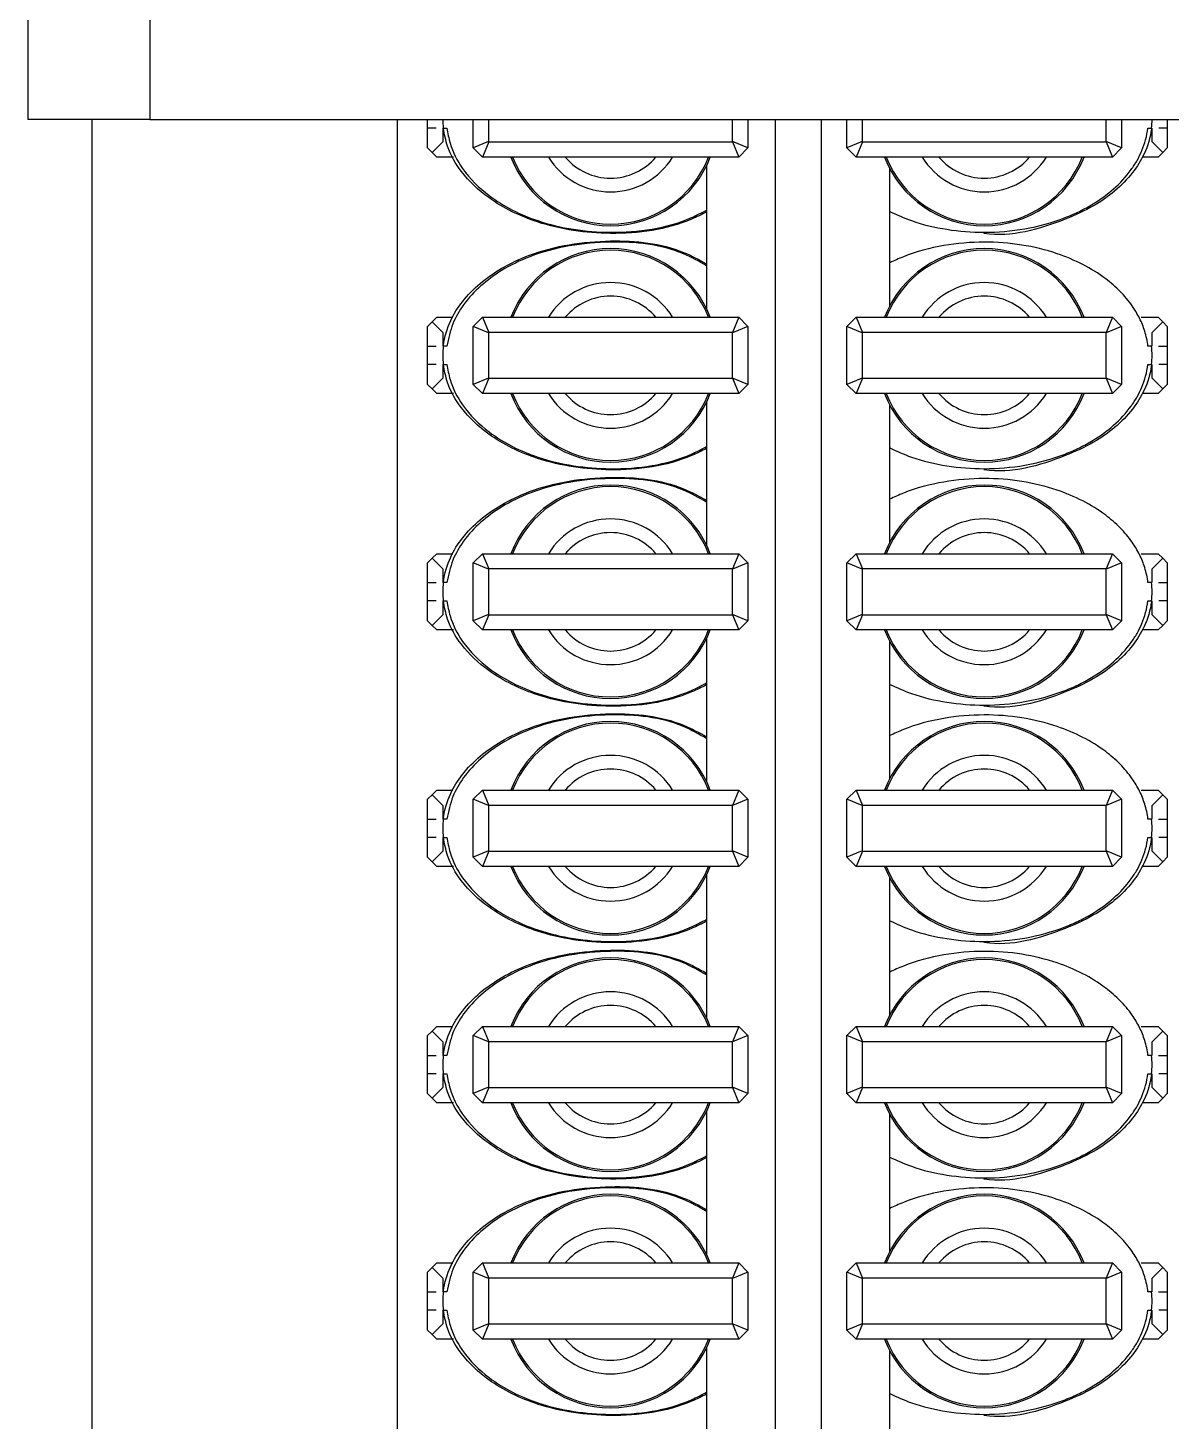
# Model space of a CAD drawing. Header units: millimetres. Extents: x 10 to 584, y 10 to 410.
# Drawn here: x 487.71 to 490.208, y 322.999 to 326.044 of the extents above; entities that cross this region are included whole.
import ezdxf

# ---------------------------------------------------------------- set-up
doc = ezdxf.new("R2010")
doc.units = ezdxf.units.MM

msp = doc.modelspace()

# ---------------------------------------------------------------- linework, layer by layer
at = {"color": 7, "linetype": 'Continuous', "lineweight": 25}
for p, q in [((487.70955, 327.17742), (487.70955, 325.84409)), ((487.97622, 327.17742), (487.97622, 325.84409)), ((487.97622, 325.84409), (487.70955, 325.84409)), ((487.84955, 325.84409), (487.84955, 315.84498)), ((487.97622, 325.84409), (493.24289, 325.84409)), ((488.51622, 325.84409), (488.51622, 315.84498)), ((488.58289, 325.82498), (488.58289, 325.84409)), ((488.68289, 325.78165), (488.68289, 325.84409)), ((489.28289, 325.84409), (489.28289, 325.78165)), ((489.34289, 325.84409), (489.34289, 315.84498)), ((489.44289, 325.84409), (489.44289, 315.84498)), ((489.49955, 325.78165), (489.49955, 325.84409)), ((490.09955, 325.84409), (490.09955, 325.78165)), ((490.19955, 325.84409), (490.19955, 325.82498)), ((488.58289, 325.78165), (488.58289, 325.82498)), ((488.61622, 325.82498), (488.61622, 325.79498)), ((488.6174, 325.82498), (488.62523, 325.82498)), ((490.15712, 325.82498), (490.16505, 325.82498)), ((490.16622, 325.79498), (490.16622, 325.82498)), ((490.19955, 325.82498), (490.19955, 325.78165)), ((488.59289, 325.77165), (488.58289, 325.78165)), ((488.61622, 325.79498), (488.59289, 325.77165)), ((488.60289, 325.76165), (488.59289, 325.77165)), ((488.71622, 325.79545), (488.68289, 325.78165)), ((488.70289, 325.76165), (488.68289, 325.78165)), ((488.71669, 325.79498), (488.70289, 325.76165)), ((488.71622, 325.79545), (488.71669, 325.79498)), ((488.71669, 325.79498), (489.24908, 325.79498)), ((489.24908, 325.79498), (489.24955, 325.79545)), ((489.24908, 325.79498), (489.26289, 325.76165)), ((489.28289, 325.78165), (489.24955, 325.79545)), ((489.28289, 325.78165), (489.26289, 325.76165)), ((489.53289, 325.79545), (489.49955, 325.78165)), ((489.51955, 325.76165), (489.49955, 325.78165)), ((489.53336, 325.79498), (489.51955, 325.76165)), ((489.53289, 325.79545), (489.53336, 325.79498)), ((489.53336, 325.79498), (490.06575, 325.79498)), ((490.06575, 325.79498), (490.06622, 325.79545)), ((490.06575, 325.79498), (490.07955, 325.76165)), ((490.09955, 325.78165), (490.06622, 325.79545)), ((490.09955, 325.78165), (490.07955, 325.76165)), ((490.18955, 325.77165), (490.16622, 325.79498)), ((490.18955, 325.77165), (490.17955, 325.76165)), ((490.19955, 325.78165), (490.18955, 325.77165)), ((488.63986, 325.76165), (488.60289, 325.76165)), ((489.26289, 325.76165), (488.70289, 325.76165)), ((489.19289, 325.74327), (489.19289, 325.43002)), ((490.07955, 325.76165), (489.51955, 325.76165)), ((490.17955, 325.76165), (490.14433, 325.76165)), ((489.59289, 325.43663), (489.59289, 325.73666)), ((488.59289, 325.40165), (488.60289, 325.41165)), ((488.60289, 325.41165), (488.63811, 325.41165)), ((488.68289, 325.39165), (488.70289, 325.41165)), ((488.70289, 325.41165), (488.71669, 325.37831)), ((488.70289, 325.41165), (489.26289, 325.41165)), ((489.26289, 325.41165), (489.24908, 325.37831)), ((489.26289, 325.41165), (489.28289, 325.39165)), ((489.49955, 325.39165), (489.51955, 325.41165)), ((489.51955, 325.41165), (490.07955, 325.41165)), ((489.51955, 325.41165), (489.53336, 325.37831)), ((490.07955, 325.41165), (490.06575, 325.37831)), ((490.07955, 325.41165), (490.09955, 325.39165)), ((490.14259, 325.41165), (490.17955, 325.41165)), ((490.17955, 325.41165), (490.18955, 325.40165)), ((488.58289, 325.39165), (488.59289, 325.40165)), ((488.58289, 325.34831), (488.58289, 325.39165)), ((488.59289, 325.40165), (488.61622, 325.37831)), ((488.61622, 325.37831), (488.61622, 325.34831)), ((488.71622, 325.37784), (488.68289, 325.39165)), ((488.68289, 325.26498), (488.68289, 325.39165)), ((488.71669, 325.37831), (488.71622, 325.37784)), ((488.71622, 325.37784), (488.71622, 325.27879)), ((489.24908, 325.37831), (488.71669, 325.37831)), ((489.24955, 325.37784), (489.24908, 325.37831)), ((489.28289, 325.39165), (489.24955, 325.37784)), ((489.24955, 325.27879), (489.24955, 325.37784)), ((489.28289, 325.39165), (489.28289, 325.26498)), ((489.49955, 325.26498), (489.49955, 325.39165)), ((489.53289, 325.37784), (489.49955, 325.39165)), ((489.53336, 325.37831), (489.53289, 325.37784)), ((489.53289, 325.37784), (489.53289, 325.27879)), ((490.06575, 325.37831), (489.53336, 325.37831)), ((490.06622, 325.37784), (490.06575, 325.37831)), ((490.09955, 325.39165), (490.06622, 325.37784)), ((490.06622, 325.27879), (490.06622, 325.37784)), ((490.09955, 325.39165), (490.09955, 325.26498)), ((490.16622, 325.37831), (490.18955, 325.40165)), ((490.16622, 325.34831), (490.16622, 325.37831)), ((490.18955, 325.40165), (490.19955, 325.39165)), ((490.19955, 325.39165), (490.19955, 325.34831)), ((488.62532, 325.34831), (488.6174, 325.34831)), ((490.16505, 325.34831), (490.15721, 325.34831)), ((488.58289, 325.26498), (488.58289, 325.30831)), ((488.61622, 325.30831), (488.61622, 325.27831)), ((488.6174, 325.30831), (488.62523, 325.30831)), ((490.15712, 325.30831), (490.16505, 325.30831)), ((490.16622, 325.27831), (490.16622, 325.30831)), ((490.19955, 325.30831), (490.19955, 325.26498)), ((488.59289, 325.25498), (488.58289, 325.26498)), ((488.61622, 325.27831), (488.59289, 325.25498)), ((488.60289, 325.24498), (488.59289, 325.25498)), ((488.71622, 325.27879), (488.68289, 325.26498)), ((488.70289, 325.24498), (488.68289, 325.26498)), ((488.71669, 325.27831), (488.70289, 325.24498)), ((488.71622, 325.27879), (488.71669, 325.27831)), ((488.71669, 325.27831), (489.24908, 325.27831)), ((489.24908, 325.27831), (489.24955, 325.27879)), ((489.24908, 325.27831), (489.26289, 325.24498)), ((489.28289, 325.26498), (489.24955, 325.27879)), ((489.28289, 325.26498), (489.26289, 325.24498)), ((489.53289, 325.27879), (489.49955, 325.26498)), ((489.51955, 325.24498), (489.49955, 325.26498)), ((489.53336, 325.27831), (489.51955, 325.24498)), ((489.53289, 325.27879), (489.53336, 325.27831)), ((489.53336, 325.27831), (490.06575, 325.27831)), ((490.06575, 325.27831), (490.06622, 325.27879)), ((490.06575, 325.27831), (490.07955, 325.24498)), ((490.09955, 325.26498), (490.06622, 325.27879)), ((490.09955, 325.26498), (490.07955, 325.24498)), ((490.18955, 325.25498), (490.16622, 325.27831)), ((490.18955, 325.25498), (490.17955, 325.24498)), ((490.19955, 325.26498), (490.18955, 325.25498)), ((488.63986, 325.24498), (488.60289, 325.24498)), ((489.26289, 325.24498), (488.70289, 325.24498)), ((489.19289, 325.22661), (489.19289, 324.91335)), ((490.07955, 325.24498), (489.51955, 325.24498)), ((489.59289, 324.91997), (489.59289, 325.21999)), ((490.17955, 325.24498), (490.14433, 325.24498)), ((488.59289, 324.88498), (488.60289, 324.89498)), ((488.60289, 324.89498), (488.63811, 324.89498)), ((488.68289, 324.87498), (488.70289, 324.89498)), ((488.70289, 324.89498), (489.26289, 324.89498)), ((488.70289, 324.89498), (488.71669, 324.86165)), ((489.26289, 324.89498), (489.24908, 324.86165)), ((489.26289, 324.89498), (489.28289, 324.87498)), ((489.49955, 324.87498), (489.51955, 324.89498)), ((489.51955, 324.89498), (490.07955, 324.89498)), ((489.51955, 324.89498), (489.53336, 324.86165)), ((490.07955, 324.89498), (490.06575, 324.86165)), ((490.07955, 324.89498), (490.09955, 324.87498)), ((490.14259, 324.89498), (490.17955, 324.89498)), ((490.17955, 324.89498), (490.18955, 324.88498)), ((488.58289, 324.87498), (488.59289, 324.88498)), ((488.58289, 324.83165), (488.58289, 324.87498)), ((488.59289, 324.88498), (488.61622, 324.86165)), ((488.61622, 324.86165), (488.61622, 324.83165)), ((488.68289, 324.74831), (488.68289, 324.87498)), ((488.71622, 324.86117), (488.68289, 324.87498)), ((488.71669, 324.86165), (488.71622, 324.86117)), ((488.71622, 324.86117), (488.71622, 324.76212)), ((489.24908, 324.86165), (488.71669, 324.86165)), ((489.24955, 324.86117), (489.24908, 324.86165)), ((489.28289, 324.87498), (489.24955, 324.86117)), ((489.24955, 324.76212), (489.24955, 324.86117)), ((489.28289, 324.87498), (489.28289, 324.74831)), ((489.49955, 324.74831), (489.49955, 324.87498)), ((489.53289, 324.86117), (489.49955, 324.87498)), ((489.53336, 324.86165), (489.53289, 324.86117)), ((489.53289, 324.86117), (489.53289, 324.76212)), ((490.06575, 324.86165), (489.53336, 324.86165)), ((490.06622, 324.86117), (490.06575, 324.86165)), ((490.09955, 324.87498), (490.06622, 324.86117)), ((490.06622, 324.76212), (490.06622, 324.86117)), ((490.09955, 324.87498), (490.09955, 324.74831)), ((490.16622, 324.86165), (490.18955, 324.88498)), ((490.16622, 324.83165), (490.16622, 324.86165)), ((490.18955, 324.88498), (490.19955, 324.87498)), ((490.19955, 324.87498), (490.19955, 324.83165)), ((488.62532, 324.83165), (488.6174, 324.83165)), ((490.16505, 324.83165), (490.15721, 324.83165)), ((488.58289, 324.74831), (488.58289, 324.79165)), ((488.61622, 324.79165), (488.61622, 324.76165)), ((488.6174, 324.79165), (488.62523, 324.79165)), ((490.15712, 324.79165), (490.16505, 324.79165)), ((490.16622, 324.76165), (490.16622, 324.79165)), ((490.19955, 324.79165), (490.19955, 324.74831)), ((488.59289, 324.73831), (488.58289, 324.74831)), ((488.61622, 324.76165), (488.59289, 324.73831)), ((488.60289, 324.72831), (488.59289, 324.73831)), ((488.71622, 324.76212), (488.68289, 324.74831)), ((488.70289, 324.72831), (488.68289, 324.74831)), ((488.71669, 324.76165), (488.70289, 324.72831)), ((488.71622, 324.76212), (488.71669, 324.76165)), ((488.71669, 324.76165), (489.24908, 324.76165)), ((489.24908, 324.76165), (489.24955, 324.76212)), ((489.24908, 324.76165), (489.26289, 324.72831)), ((489.28289, 324.74831), (489.24955, 324.76212)), ((489.28289, 324.74831), (489.26289, 324.72831)), ((489.53289, 324.76212), (489.49955, 324.74831)), ((489.51955, 324.72831), (489.49955, 324.74831)), ((489.53336, 324.76165), (489.51955, 324.72831)), ((489.53289, 324.76212), (489.53336, 324.76165)), ((489.53336, 324.76165), (490.06575, 324.76165)), ((490.06575, 324.76165), (490.06622, 324.76212)), ((490.06575, 324.76165), (490.07955, 324.72831)), ((490.09955, 324.74831), (490.06622, 324.76212)), ((490.09955, 324.74831), (490.07955, 324.72831)), ((490.18955, 324.73831), (490.16622, 324.76165)), ((490.18955, 324.73831), (490.17955, 324.72831)), ((490.19955, 324.74831), (490.18955, 324.73831)), ((488.63986, 324.72831), (488.60289, 324.72831)), ((489.26289, 324.72831), (488.70289, 324.72831)), ((489.19289, 324.70994), (489.19289, 324.39669)), ((490.07955, 324.72831), (489.51955, 324.72831)), ((489.59289, 324.4033), (489.59289, 324.70333)), ((490.17955, 324.72831), (490.14433, 324.72831)), ((488.58289, 324.35831), (488.59289, 324.36831)), ((488.59289, 324.36831), (488.60289, 324.37831)), ((488.59289, 324.36831), (488.61622, 324.34498)), ((488.60289, 324.37831), (488.63811, 324.37831)), ((488.68289, 324.35831), (488.70289, 324.37831)), ((488.70289, 324.37831), (488.71669, 324.34498)), ((488.70289, 324.37831), (489.26289, 324.37831)), ((489.26289, 324.37831), (489.24908, 324.34498)), ((489.26289, 324.37831), (489.28289, 324.35831)), ((489.49955, 324.35831), (489.51955, 324.37831)), ((489.51955, 324.37831), (489.53336, 324.34498)), ((489.51955, 324.37831), (490.07955, 324.37831)), ((490.07955, 324.37831), (490.06575, 324.34498)), ((490.07955, 324.37831), (490.09955, 324.35831)), ((490.14259, 324.37831), (490.17955, 324.37831)), ((490.16622, 324.34498), (490.18955, 324.36831)), ((490.17955, 324.37831), (490.18955, 324.36831)), ((490.18955, 324.36831), (490.19955, 324.35831)), ((488.58289, 324.31498), (488.58289, 324.35831)), ((488.61622, 324.34498), (488.61622, 324.31498)), ((488.68289, 324.23165), (488.68289, 324.35831)), ((488.71622, 324.34451), (488.68289, 324.35831)), ((488.71669, 324.34498), (488.71622, 324.34451)), ((488.71622, 324.34451), (488.71622, 324.24545)), ((489.24908, 324.34498), (488.71669, 324.34498)), ((489.24955, 324.34451), (489.24908, 324.34498)), ((489.28289, 324.35831), (489.24955, 324.34451)), ((489.24955, 324.24545), (489.24955, 324.34451)), ((489.28289, 324.35831), (489.28289, 324.23165)), ((489.53289, 324.34451), (489.49955, 324.35831)), ((489.49955, 324.23165), (489.49955, 324.35831)), ((489.53336, 324.34498), (489.53289, 324.34451)), ((489.53289, 324.34451), (489.53289, 324.24545)), ((490.06575, 324.34498), (489.53336, 324.34498)), ((490.06622, 324.34451), (490.06575, 324.34498)), ((490.09955, 324.35831), (490.06622, 324.34451)), ((490.06622, 324.24545), (490.06622, 324.34451)), ((490.09955, 324.35831), (490.09955, 324.23165)), ((490.16622, 324.31498), (490.16622, 324.34498)), ((490.19955, 324.35831), (490.19955, 324.31498)), ((488.62532, 324.31498), (488.6174, 324.31498)), ((490.16505, 324.31498), (490.15721, 324.31498)), ((488.58289, 324.23165), (488.58289, 324.27498)), ((488.61622, 324.27498), (488.61622, 324.24498)), ((488.6174, 324.27498), (488.62523, 324.27498)), ((490.15712, 324.27498), (490.16505, 324.27498)), ((490.16622, 324.24498), (490.16622, 324.27498)), ((490.19955, 324.27498), (490.19955, 324.23165)), ((488.59289, 324.22165), (488.58289, 324.23165)), ((488.61622, 324.24498), (488.59289, 324.22165)), ((488.60289, 324.21165), (488.59289, 324.22165)), ((488.71622, 324.24545), (488.68289, 324.23165)), ((488.70289, 324.21165), (488.68289, 324.23165)), ((488.71669, 324.24498), (488.70289, 324.21165)), ((488.71622, 324.24545), (488.71669, 324.24498)), ((488.71669, 324.24498), (489.24908, 324.24498)), ((489.24908, 324.24498), (489.24955, 324.24545)), ((489.24908, 324.24498), (489.26289, 324.21165)), ((489.28289, 324.23165), (489.24955, 324.24545)), ((489.28289, 324.23165), (489.26289, 324.21165)), ((489.53289, 324.24545), (489.49955, 324.23165)), ((489.51955, 324.21165), (489.49955, 324.23165)), ((489.53336, 324.24498), (489.51955, 324.21165)), ((489.53289, 324.24545), (489.53336, 324.24498)), ((489.53336, 324.24498), (490.06575, 324.24498)), ((490.06575, 324.24498), (490.06622, 324.24545)), ((490.06575, 324.24498), (490.07955, 324.21165)), ((490.09955, 324.23165), (490.06622, 324.24545)), ((490.09955, 324.23165), (490.07955, 324.21165)), ((490.18955, 324.22165), (490.16622, 324.24498)), ((490.18955, 324.22165), (490.17955, 324.21165)), ((490.19955, 324.23165), (490.18955, 324.22165)), ((488.63986, 324.21165), (488.60289, 324.21165)), ((489.26289, 324.21165), (488.70289, 324.21165)), ((489.19289, 324.19327), (489.19289, 323.88002)), ((490.07955, 324.21165), (489.51955, 324.21165)), ((489.59289, 323.88663), (489.59289, 324.18666)), ((490.17955, 324.21165), (490.14433, 324.21165)), ((488.58289, 323.84165), (488.59289, 323.85165)), ((488.59289, 323.85165), (488.60289, 323.86165)), ((488.59289, 323.85165), (488.61622, 323.82831)), ((488.60289, 323.86165), (488.63811, 323.86165)), ((488.68289, 323.84165), (488.70289, 323.86165)), ((488.70289, 323.86165), (489.26289, 323.86165)), ((488.70289, 323.86165), (488.71669, 323.82831)), ((489.26289, 323.86165), (489.24908, 323.82831)), ((489.26289, 323.86165), (489.28289, 323.84165)), ((489.49955, 323.84165), (489.51955, 323.86165)), ((489.51955, 323.86165), (489.53336, 323.82831)), ((489.51955, 323.86165), (490.07955, 323.86165)), ((490.07955, 323.86165), (490.06575, 323.82831)), ((490.07955, 323.86165), (490.09955, 323.84165)), ((490.14259, 323.86165), (490.17955, 323.86165)), ((490.16622, 323.82831), (490.18955, 323.85165)), ((490.17955, 323.86165), (490.18955, 323.85165)), ((490.18955, 323.85165), (490.19955, 323.84165)), ((488.58289, 323.79831), (488.58289, 323.84165)), ((488.61622, 323.82831), (488.61622, 323.79831)), ((488.68289, 323.71498), (488.68289, 323.84165)), ((488.71622, 323.82784), (488.68289, 323.84165)), ((488.71669, 323.82831), (488.71622, 323.82784)), ((488.71622, 323.82784), (488.71622, 323.72879)), ((489.24908, 323.82831), (488.71669, 323.82831)), ((489.24955, 323.82784), (489.24908, 323.82831)), ((489.28289, 323.84165), (489.24955, 323.82784)), ((489.24955, 323.72879), (489.24955, 323.82784)), ((489.28289, 323.84165), (489.28289, 323.71498)), ((489.49955, 323.71498), (489.49955, 323.84165)), ((489.53289, 323.82784), (489.49955, 323.84165)), ((489.53336, 323.82831), (489.53289, 323.82784)), ((489.53289, 323.82784), (489.53289, 323.72879)), ((490.06575, 323.82831), (489.53336, 323.82831)), ((490.06622, 323.82784), (490.06575, 323.82831)), ((490.09955, 323.84165), (490.06622, 323.82784)), ((490.06622, 323.72879), (490.06622, 323.82784)), ((490.09955, 323.84165), (490.09955, 323.71498)), ((490.16622, 323.79831), (490.16622, 323.82831)), ((490.19955, 323.84165), (490.19955, 323.79831)), ((488.62532, 323.79831), (488.6174, 323.79831)), ((490.16505, 323.79831), (490.15721, 323.79831)), ((488.58289, 323.71498), (488.58289, 323.75831)), ((488.61622, 323.72831), (488.59289, 323.70498)), ((488.61622, 323.75831), (488.61622, 323.72831)), ((488.6174, 323.75831), (488.62523, 323.75831)), ((488.71622, 323.72879), (488.68289, 323.71498)), ((488.71669, 323.72831), (488.70289, 323.69498)), ((488.71622, 323.72879), (488.71669, 323.72831)), ((488.71669, 323.72831), (489.24908, 323.72831)), ((489.24908, 323.72831), (489.24955, 323.72879)), ((489.24908, 323.72831), (489.26289, 323.69498)), ((489.28289, 323.71498), (489.24955, 323.72879)), ((489.53289, 323.72879), (489.49955, 323.71498)), ((489.53336, 323.72831), (489.51955, 323.69498)), ((489.53289, 323.72879), (489.53336, 323.72831)), ((489.53336, 323.72831), (490.06575, 323.72831)), ((490.06575, 323.72831), (490.06622, 323.72879)), ((490.06575, 323.72831), (490.07955, 323.69498)), ((490.09955, 323.71498), (490.06622, 323.72879)), ((490.15712, 323.75831), (490.16505, 323.75831)), ((490.16622, 323.72831), (490.16622, 323.75831)), ((490.18955, 323.70498), (490.16622, 323.72831)), ((490.19955, 323.75831), (490.19955, 323.71498)), ((488.59289, 323.70498), (488.58289, 323.71498)), ((488.60289, 323.69498), (488.59289, 323.70498)), ((488.70289, 323.69498), (488.68289, 323.71498)), ((489.28289, 323.71498), (489.26289, 323.69498)), ((489.51955, 323.69498), (489.49955, 323.71498)), ((490.09955, 323.71498), (490.07955, 323.69498)), ((490.18955, 323.70498), (490.17955, 323.69498)), ((490.19955, 323.71498), (490.18955, 323.70498)), ((488.63986, 323.69498), (488.60289, 323.69498)), ((489.26289, 323.69498), (488.70289, 323.69498)), ((489.19289, 323.67661), (489.19289, 323.36335)), ((490.07955, 323.69498), (489.51955, 323.69498)), ((489.59289, 323.36997), (489.59289, 323.66999)), ((490.17955, 323.69498), (490.14433, 323.69498)), ((488.58289, 323.32498), (488.59289, 323.33498)), ((488.59289, 323.33498), (488.60289, 323.34498)), ((488.59289, 323.33498), (488.61622, 323.31165)), ((488.60289, 323.34498), (488.63811, 323.34498)), ((488.68289, 323.32498), (488.70289, 323.34498)), ((488.70289, 323.34498), (489.26289, 323.34498)), ((488.70289, 323.34498), (488.71669, 323.31165)), ((489.26289, 323.34498), (489.24908, 323.31165)), ((489.26289, 323.34498), (489.28289, 323.32498)), ((489.49955, 323.32498), (489.51955, 323.34498)), ((489.51955, 323.34498), (489.53336, 323.31165)), ((489.51955, 323.34498), (490.07955, 323.34498)), ((490.07955, 323.34498), (490.06575, 323.31165)), ((490.07955, 323.34498), (490.09955, 323.32498)), ((490.14259, 323.34498), (490.17955, 323.34498)), ((490.16622, 323.31165), (490.18955, 323.33498)), ((490.17955, 323.34498), (490.18955, 323.33498)), ((490.18955, 323.33498), (490.19955, 323.32498)), ((488.58289, 323.28165), (488.58289, 323.32498)), ((488.61622, 323.31165), (488.61622, 323.28165)), ((488.71622, 323.31117), (488.68289, 323.32498)), ((488.68289, 323.19831), (488.68289, 323.32498)), ((488.71669, 323.31165), (488.71622, 323.31117)), ((488.71622, 323.31117), (488.71622, 323.21212)), ((489.24908, 323.31165), (488.71669, 323.31165)), ((489.24955, 323.31117), (489.24908, 323.31165)), ((489.28289, 323.32498), (489.24955, 323.31117)), ((489.24955, 323.21212), (489.24955, 323.31117)), ((489.28289, 323.32498), (489.28289, 323.19831)), ((489.53289, 323.31117), (489.49955, 323.32498)), ((489.49955, 323.19831), (489.49955, 323.32498)), ((489.53336, 323.31165), (489.53289, 323.31117)), ((489.53289, 323.31117), (489.53289, 323.21212)), ((490.06575, 323.31165), (489.53336, 323.31165)), ((490.06622, 323.31117), (490.06575, 323.31165)), ((490.09955, 323.32498), (490.06622, 323.31117)), ((490.06622, 323.21212), (490.06622, 323.31117)), ((490.09955, 323.32498), (490.09955, 323.19831)), ((490.16622, 323.28165), (490.16622, 323.31165)), ((490.19955, 323.32498), (490.19955, 323.28165)), ((488.62532, 323.28165), (488.6174, 323.28165)), ((490.16505, 323.28165), (490.15721, 323.28165)), ((488.58289, 323.19831), (488.58289, 323.24165)), ((488.61622, 323.24165), (488.61622, 323.21165)), ((488.6174, 323.24165), (488.62523, 323.24165)), ((490.15712, 323.24165), (490.16505, 323.24165)), ((490.16622, 323.21165), (490.16622, 323.24165)), ((490.19955, 323.24165), (490.19955, 323.19831)), ((488.61622, 323.21165), (488.59289, 323.18831)), ((488.71622, 323.21212), (488.68289, 323.19831)), ((488.71669, 323.21165), (488.70289, 323.17831)), ((488.71622, 323.21212), (488.71669, 323.21165)), ((488.71669, 323.21165), (489.24908, 323.21165)), ((489.24908, 323.21165), (489.24955, 323.21212)), ((489.24908, 323.21165), (489.26289, 323.17831)), ((489.28289, 323.19831), (489.24955, 323.21212)), ((489.53289, 323.21212), (489.49955, 323.19831)), ((489.53336, 323.21165), (489.51955, 323.17831)), ((489.53289, 323.21212), (489.53336, 323.21165)), ((489.53336, 323.21165), (490.06575, 323.21165)), ((490.06575, 323.21165), (490.06622, 323.21212)), ((490.06575, 323.21165), (490.07955, 323.17831)), ((490.09955, 323.19831), (490.06622, 323.21212)), ((490.18955, 323.18831), (490.16622, 323.21165)), ((488.59289, 323.18831), (488.58289, 323.19831)), ((488.60289, 323.17831), (488.59289, 323.18831)), ((488.70289, 323.17831), (488.68289, 323.19831)), ((489.28289, 323.19831), (489.26289, 323.17831)), ((489.51955, 323.17831), (489.49955, 323.19831)), ((490.09955, 323.19831), (490.07955, 323.17831)), ((490.18955, 323.18831), (490.17955, 323.17831)), ((490.19955, 323.19831), (490.18955, 323.18831)), ((488.63986, 323.17831), (488.60289, 323.17831)), ((489.26289, 323.17831), (488.70289, 323.17831)), ((489.19289, 323.15994), (489.19289, 322.84669)), ((490.07955, 323.17831), (489.51955, 323.17831)), ((489.59289, 322.8533), (489.59289, 323.15333)), ((490.17955, 323.17831), (490.14433, 323.17831))]:
    msp.add_line(p, q, dxfattribs=at)
at = {"color": 59, "linetype": 'Continuous', "lineweight": 25}
for p, q in [((488.71622, 325.84409), (488.71622, 325.79545)), ((489.24955, 325.79545), (489.24955, 325.84409)), ((489.53289, 325.84409), (489.53289, 325.79545)), ((490.06622, 325.79545), (490.06622, 325.84409))]:
    msp.add_line(p, q, dxfattribs=at)
at = {"color": 7, "linetype": 'Continuous', "lineweight": 25}
for centre, start, end in [((488.98289, 325.84498), 200.92483, 339.07517), ((489.79955, 325.84498), 200.92483, 339.07517), ((488.98289, 325.32831), 20.92483, 159.07517), ((489.79955, 325.32831), 20.92483, 159.07517), ((488.98289, 325.32831), 200.92483, 339.07517), ((489.79955, 325.32831), 200.92483, 339.07517), ((488.98289, 324.81165), 20.92483, 159.07517), ((489.79955, 324.81165), 20.92483, 159.07517), ((488.98289, 324.81165), 200.92483, 339.07517), ((489.79955, 324.81165), 200.92483, 339.07517), ((488.98289, 324.29498), 20.92483, 159.07517), ((489.79955, 324.29498), 20.92483, 159.07517), ((488.98289, 324.29498), 200.92483, 339.07517), ((489.79955, 324.29498), 200.92483, 339.07517), ((488.98289, 323.77831), 20.92483, 159.07517), ((489.79955, 323.77831), 20.92483, 159.07517), ((488.98289, 323.77831), 200.92483, 339.07517), ((489.79955, 323.77831), 200.92483, 339.07517), ((488.98289, 323.26165), 20.92483, 159.07517), ((489.79955, 323.26165), 20.92483, 159.07517), ((488.98289, 323.26165), 200.92483, 339.07517), ((489.79955, 323.26165), 200.92483, 339.07517)]:
    msp.add_arc(centre, 0.23333, start, end, dxfattribs=at)
at = {"color": 59, "linetype": 'Continuous', "lineweight": 25}
for centre, radius, start, end in [((488.98289, 325.84498), 0.22981, 201.26068, 338.73932), ((488.98289, 325.84498), 0.15921, 211.5611, 328.4389), ((488.98289, 325.84498), 0.1294, 220.09101, 319.90899), ((489.79955, 325.84498), 0.22981, 201.26068, 338.73932), ((489.79955, 325.84498), 0.15921, 211.5611, 328.4389), ((489.79955, 325.84498), 0.1294, 220.09101, 319.90899), ((488.98289, 325.32831), 0.22981, 21.26068, 158.73932), ((489.79955, 325.32831), 0.22981, 21.26068, 158.73932), ((488.98289, 325.32831), 0.15921, 31.5611, 148.4389), ((489.79955, 325.32831), 0.15921, 31.5611, 148.4389), ((488.98289, 325.32831), 0.1294, 40.09101, 139.90899), ((489.79955, 325.32831), 0.1294, 40.09101, 139.90899), ((488.98289, 325.32831), 0.22981, 201.26068, 338.73932), ((488.98289, 325.32831), 0.15921, 211.5611, 328.4389), ((488.98289, 325.32831), 0.1294, 220.09101, 319.90899), ((489.79955, 325.32831), 0.22981, 201.26068, 338.73932), ((489.79955, 325.32831), 0.15921, 211.5611, 328.4389), ((489.79955, 325.32831), 0.1294, 220.09101, 319.90899), ((488.98289, 324.81165), 0.22981, 21.26068, 158.73932), ((489.79955, 324.81165), 0.22981, 21.26068, 158.73932), ((488.98289, 324.81165), 0.15921, 31.5611, 148.4389), ((489.79955, 324.81165), 0.15921, 31.5611, 148.4389), ((488.98289, 324.81165), 0.1294, 40.09101, 139.90899), ((489.79955, 324.81165), 0.1294, 40.09101, 139.90899), ((488.98289, 324.81165), 0.22981, 201.26068, 338.73932), ((488.98289, 324.81165), 0.15921, 211.5611, 328.4389), ((488.98289, 324.81165), 0.1294, 220.09101, 319.90899), ((489.79955, 324.81165), 0.22981, 201.26068, 338.73932), ((489.79955, 324.81165), 0.15921, 211.5611, 328.4389), ((489.79955, 324.81165), 0.1294, 220.09101, 319.90899), ((488.98289, 324.29498), 0.22981, 21.26068, 158.73932), ((489.79955, 324.29498), 0.22981, 21.26068, 158.73932), ((488.98289, 324.29498), 0.15921, 31.5611, 148.4389), ((489.79955, 324.29498), 0.15921, 31.5611, 148.4389), ((488.98289, 324.29498), 0.1294, 40.09101, 139.90899), ((489.79955, 324.29498), 0.1294, 40.09101, 139.90899), ((488.98289, 324.29498), 0.22981, 201.26068, 338.73932), ((488.98289, 324.29498), 0.15921, 211.5611, 328.4389), ((488.98289, 324.29498), 0.1294, 220.09101, 319.90899), ((489.79955, 324.29498), 0.22981, 201.26068, 338.73932), ((489.79955, 324.29498), 0.15921, 211.5611, 328.4389), ((489.79955, 324.29498), 0.1294, 220.09101, 319.90899), ((488.98289, 323.77831), 0.22981, 21.26068, 158.73932), ((489.79955, 323.77831), 0.22981, 21.26068, 158.73932), ((488.98289, 323.77831), 0.15921, 31.5611, 148.4389), ((489.79955, 323.77831), 0.15921, 31.5611, 148.4389), ((488.98289, 323.77831), 0.1294, 40.09101, 139.90899), ((489.79955, 323.77831), 0.1294, 40.09101, 139.90899), ((488.98289, 323.77831), 0.22981, 201.26068, 338.73932), ((488.98289, 323.77831), 0.15921, 211.5611, 328.4389), ((488.98289, 323.77831), 0.1294, 220.09101, 319.90899), ((489.79955, 323.77831), 0.22981, 201.26068, 338.73932), ((489.79955, 323.77831), 0.15921, 211.5611, 328.4389), ((489.79955, 323.77831), 0.1294, 220.09101, 319.90899), ((488.98289, 323.26165), 0.22981, 21.26068, 158.73932), ((489.79955, 323.26165), 0.22981, 21.26068, 158.73932), ((488.98289, 323.26165), 0.15921, 31.5611, 148.4389), ((489.79955, 323.26165), 0.15921, 31.5611, 148.4389), ((488.98289, 323.26165), 0.1294, 40.09101, 139.90899), ((489.79955, 323.26165), 0.1294, 40.09101, 139.90899), ((488.98289, 323.26165), 0.22981, 201.26068, 338.73932), ((488.98289, 323.26165), 0.15921, 211.5611, 328.4389), ((488.98289, 323.26165), 0.1294, 220.09101, 319.90899), ((489.79955, 323.26165), 0.22981, 201.26068, 338.73932), ((489.79955, 323.26165), 0.15921, 211.5611, 328.4389), ((489.79955, 323.26165), 0.1294, 220.09101, 319.90899)]:
    msp.add_arc(centre, radius, start, end, dxfattribs=at)
at = {"color": 7, "linetype": 'Continuous', "lineweight": 25}
for centre, start_param, end_param in [((488.98289, 325.84498), 0.0035557, 0.0800856), ((489.79955, 325.84498), 3.0615071, 3.1380369), ((488.98289, 325.32831), 6.2030997, 6.3632709), ((489.79955, 325.32831), 3.0615071, 3.2216782), ((488.98289, 324.81165), 6.2030997, 6.3632709), ((489.79955, 324.81165), 3.0615071, 3.2216782), ((488.98289, 324.29498), 6.2030997, 6.3632709), ((489.79955, 324.29498), 3.0615071, 3.2216782), ((488.98289, 323.77831), 6.2030997, 6.3632709), ((489.79955, 323.77831), 3.0615071, 3.2216782), ((488.98289, 323.26165), 6.2030997, 6.3632709), ((489.79955, 323.26165), 3.0615071, 3.2216782)]:
    msp.add_ellipse(centre, major_axis=(-0.36667, 0), ratio=0.6818182, start_param=start_param, end_param=end_param, dxfattribs=at)
for points, knots in [([(488.60191, 325.82498), (488.59885, 325.82498), (488.58723, 325.82498), (488.58338, 325.82498), (488.58296, 325.82498), (488.58289, 325.82498)], [0, 0, 0, 0, 0.2301759, 0.8737531, 1, 1, 1, 1]), ([(489.19289, 325.64166), (489.18198, 325.63624), (489.11736, 325.60415), (488.98831, 325.58709), (488.8349, 325.60868), (488.72364, 325.66182), (488.65846, 325.72275), (488.62643, 325.77752), (488.61994, 325.81162), (488.6174, 325.82498)], [0, 0, 0, 0, 0.0534456, 0.3165258, 0.5527989, 0.7274236, 0.8482118, 0.9405282, 1, 1, 1, 1]), ([(489.59289, 325.64277), (489.60855, 325.63569), (489.64847, 325.61764), (489.71833, 325.60177), (489.80178, 325.59505), (489.88934, 325.60255), (489.95884, 325.62133), (490.00785, 325.64269), (490.04407, 325.66245), (490.0838, 325.69122), (490.11487, 325.72468), (490.13384, 325.75407), (490.1446, 325.77593), (490.15301, 325.79963), (490.15574, 325.81648), (490.15712, 325.82498)], [0, 0, 0, 0, 0.0764951, 0.1950303, 0.3168727, 0.4485931, 0.5847217, 0.635502, 0.686672, 0.7684193, 0.8532189, 0.8884218, 0.9240682, 0.9616665, 1, 1, 1, 1]), ([(490.16505, 325.82498), (490.16498, 325.82442), (490.16265, 325.80515), (490.15212, 325.77039), (490.11348, 325.70889), (490.05244, 325.65905), (489.94375, 325.61026), (489.85834, 325.58574), (489.79878, 325.5951), (489.7984, 325.59516)], [0, 0, 0, 0, 0.0036246, 0.124433, 0.228231, 0.4668902, 0.6134083, 0.9975691, 1, 1, 1, 1]), ([(490.19955, 325.82498), (490.19867, 325.82498), (490.19736, 325.82498), (490.18501, 325.82498), (490.18093, 325.82498)], [0, 0, 0, 0, 0.6701369, 1, 1, 1, 1]), ([(488.6174, 325.34831), (488.61746, 325.34888), (488.61979, 325.36814), (488.63032, 325.40289), (488.66897, 325.46446), (488.72993, 325.51376), (488.83897, 325.56473), (488.97602, 325.58532), (489.11224, 325.57201), (489.1763, 325.53725), (489.19289, 325.52825)], [0, 0, 0, 0, 0.0024772, 0.0850434, 0.1559838, 0.3190948, 0.4192322, 0.6817859, 0.9175862, 1, 1, 1, 1]), ([(490.15721, 325.34831), (490.15642, 325.35383), (490.15484, 325.36492), (490.14931, 325.38565), (490.13944, 325.41017), (490.12172, 325.43974), (490.09703, 325.46907), (490.06112, 325.50017), (490.01494, 325.5286), (489.95333, 325.55425), (489.88088, 325.57173), (489.79728, 325.57822), (489.70985, 325.57062), (489.64055, 325.55248), (489.60282, 325.53529), (489.59289, 325.53077)], [0, 0, 0, 0, 0.0248128, 0.0498491, 0.0954171, 0.1421198, 0.2029812, 0.2654635, 0.3532116, 0.4433749, 0.5618615, 0.683654, 0.8153204, 0.9513932, 1, 1, 1, 1]), ([(488.58289, 325.34831), (488.58377, 325.34831), (488.58509, 325.34831), (488.59743, 325.34831), (488.60151, 325.34831)], [0, 0, 0, 0, 0.6701369, 1, 1, 1, 1]), ([(490.18053, 325.34831), (490.18359, 325.34831), (490.19521, 325.34831), (490.19906, 325.34831), (490.19948, 325.34831), (490.19955, 325.34831)], [0, 0, 0, 0, 0.2301759, 0.8737531, 1, 1, 1, 1]), ([(488.60191, 325.30831), (488.59885, 325.30831), (488.58723, 325.30831), (488.58338, 325.30831), (488.58296, 325.30831), (488.58289, 325.30831)], [0, 0, 0, 0, 0.2301759, 0.8737531, 1, 1, 1, 1]), ([(489.19289, 325.12499), (489.18198, 325.11957), (489.11736, 325.08749), (488.98831, 325.07042), (488.8349, 325.09201), (488.72364, 325.14515), (488.65846, 325.20608), (488.62643, 325.26086), (488.61994, 325.29495), (488.6174, 325.30831)], [0, 0, 0, 0, 0.0534456, 0.3165258, 0.5527989, 0.7274236, 0.8482118, 0.9405282, 1, 1, 1, 1]), ([(489.59289, 325.12611), (489.60855, 325.11903), (489.64847, 325.10097), (489.71833, 325.08511), (489.80178, 325.07838), (489.88934, 325.08589), (489.95884, 325.10466), (490.00785, 325.12602), (490.04407, 325.14578), (490.0838, 325.17456), (490.11487, 325.20802), (490.13384, 325.2374), (490.1446, 325.25926), (490.15301, 325.28296), (490.15574, 325.29981), (490.15712, 325.30831)], [0, 0, 0, 0, 0.0764951, 0.1950303, 0.3168727, 0.4485931, 0.5847217, 0.635502, 0.686672, 0.7684193, 0.8532189, 0.8884218, 0.9240682, 0.9616665, 1, 1, 1, 1]), ([(490.16505, 325.30831), (490.16498, 325.30775), (490.16265, 325.28849), (490.15212, 325.25373), (490.11348, 325.19223), (490.05244, 325.14239), (489.94375, 325.0936), (489.85834, 325.06907), (489.79878, 325.07843), (489.7984, 325.07849)], [0, 0, 0, 0, 0.0036246, 0.124433, 0.228231, 0.4668902, 0.6134083, 0.9975691, 1, 1, 1, 1]), ([(490.19955, 325.30831), (490.19867, 325.30831), (490.19736, 325.30831), (490.18501, 325.30831), (490.18093, 325.30831)], [0, 0, 0, 0, 0.6701369, 1, 1, 1, 1]), ([(488.6174, 324.83165), (488.61746, 324.83221), (488.61979, 324.85147), (488.63032, 324.88622), (488.66897, 324.9478), (488.72993, 324.99709), (488.83897, 325.04806), (488.97602, 325.06866), (489.11224, 325.05535), (489.1763, 325.02058), (489.19289, 325.01158)], [0, 0, 0, 0, 0.0024772, 0.0850434, 0.1559838, 0.3190948, 0.4192322, 0.6817859, 0.9175862, 1, 1, 1, 1]), ([(490.15721, 324.83165), (490.15642, 324.83717), (490.15484, 324.84825), (490.14931, 324.86898), (490.13944, 324.8935), (490.12172, 324.92308), (490.09703, 324.9524), (490.06112, 324.98351), (490.01494, 325.01193), (489.95333, 325.03759), (489.88088, 325.05507), (489.79728, 325.06155), (489.70985, 325.05395), (489.64055, 325.03582), (489.60282, 325.01863), (489.59289, 325.0141)], [0, 0, 0, 0, 0.0248128, 0.0498491, 0.0954171, 0.1421198, 0.2029812, 0.2654635, 0.3532116, 0.4433749, 0.5618615, 0.683654, 0.8153204, 0.9513932, 1, 1, 1, 1]), ([(488.58289, 324.83165), (488.58377, 324.83165), (488.58509, 324.83165), (488.59743, 324.83165), (488.60151, 324.83165)], [0, 0, 0, 0, 0.6701369, 1, 1, 1, 1]), ([(490.18053, 324.83165), (490.18359, 324.83165), (490.19521, 324.83165), (490.19906, 324.83165), (490.19948, 324.83165), (490.19955, 324.83165)], [0, 0, 0, 0, 0.2301759, 0.8737531, 1, 1, 1, 1]), ([(488.60191, 324.79165), (488.59885, 324.79165), (488.58723, 324.79165), (488.58338, 324.79165), (488.58296, 324.79165), (488.58289, 324.79165)], [0, 0, 0, 0, 0.2301759, 0.8737531, 1, 1, 1, 1]), ([(489.19289, 324.60832), (489.18198, 324.60291), (489.11736, 324.57082), (488.98831, 324.55376), (488.8349, 324.57535), (488.72364, 324.62849), (488.65846, 324.68941), (488.62643, 324.74419), (488.61994, 324.77829), (488.6174, 324.79165)], [0, 0, 0, 0, 0.0534456, 0.3165258, 0.5527989, 0.7274236, 0.8482118, 0.9405282, 1, 1, 1, 1]), ([(489.59289, 324.60944), (489.60855, 324.60236), (489.64847, 324.5843), (489.71833, 324.56844), (489.80178, 324.56171), (489.88934, 324.56922), (489.95884, 324.58799), (490.00785, 324.60935), (490.04407, 324.62911), (490.0838, 324.65789), (490.11487, 324.69135), (490.13384, 324.72073), (490.1446, 324.74259), (490.15301, 324.7663), (490.15574, 324.78314), (490.15712, 324.79165)], [0, 0, 0, 0, 0.0764951, 0.1950303, 0.3168727, 0.4485931, 0.5847217, 0.635502, 0.686672, 0.7684193, 0.8532189, 0.8884218, 0.9240682, 0.9616665, 1, 1, 1, 1]), ([(490.16505, 324.79165), (490.16498, 324.79109), (490.16265, 324.77182), (490.15212, 324.73706), (490.11348, 324.67556), (490.05244, 324.62572), (489.94375, 324.57693), (489.85834, 324.55241), (489.79878, 324.56176), (489.7984, 324.56182)], [0, 0, 0, 0, 0.0036246, 0.124433, 0.228231, 0.4668902, 0.6134083, 0.9975691, 1, 1, 1, 1]), ([(490.19955, 324.79165), (490.19867, 324.79165), (490.19736, 324.79165), (490.18501, 324.79165), (490.18093, 324.79165)], [0, 0, 0, 0, 0.6701369, 1, 1, 1, 1]), ([(488.6174, 324.31498), (488.61746, 324.31554), (488.61979, 324.33481), (488.63032, 324.36955), (488.66897, 324.43113), (488.72993, 324.48043), (488.83897, 324.53139), (488.97602, 324.55199), (489.11224, 324.53868), (489.1763, 324.50392), (489.19289, 324.49491)], [0, 0, 0, 0, 0.0024772, 0.0850434, 0.1559838, 0.3190948, 0.4192322, 0.6817859, 0.9175862, 1, 1, 1, 1]), ([(490.15721, 324.31498), (490.15642, 324.3205), (490.15484, 324.33158), (490.14931, 324.35231), (490.13944, 324.37683), (490.12172, 324.40641), (490.09703, 324.43573), (490.06112, 324.46684), (490.01494, 324.49527), (489.95333, 324.52092), (489.88088, 324.5384), (489.79728, 324.54488), (489.70985, 324.53729), (489.64055, 324.51915), (489.60282, 324.50196), (489.59289, 324.49744)], [0, 0, 0, 0, 0.0248128, 0.0498491, 0.0954171, 0.1421198, 0.2029812, 0.2654635, 0.3532116, 0.4433749, 0.5618615, 0.683654, 0.8153204, 0.9513932, 1, 1, 1, 1]), ([(488.58289, 324.31498), (488.58377, 324.31498), (488.58509, 324.31498), (488.59743, 324.31498), (488.60151, 324.31498)], [0, 0, 0, 0, 0.6701369, 1, 1, 1, 1]), ([(490.18053, 324.31498), (490.18359, 324.31498), (490.19521, 324.31498), (490.19906, 324.31498), (490.19948, 324.31498), (490.19955, 324.31498)], [0, 0, 0, 0, 0.2301759, 0.8737531, 1, 1, 1, 1]), ([(488.60191, 324.27498), (488.59885, 324.27498), (488.58723, 324.27498), (488.58338, 324.27498), (488.58296, 324.27498), (488.58289, 324.27498)], [0, 0, 0, 0, 0.2301759, 0.8737531, 1, 1, 1, 1]), ([(489.19289, 324.09166), (489.18198, 324.08624), (489.11736, 324.05415), (488.98831, 324.03709), (488.8349, 324.05868), (488.72364, 324.11182), (488.65846, 324.17275), (488.62643, 324.22752), (488.61994, 324.26162), (488.6174, 324.27498)], [0, 0, 0, 0, 0.0534456, 0.3165258, 0.5527989, 0.7274236, 0.8482118, 0.9405282, 1, 1, 1, 1]), ([(489.59289, 324.09277), (489.60855, 324.08569), (489.64847, 324.06764), (489.71833, 324.05177), (489.80178, 324.04505), (489.88934, 324.05255), (489.95884, 324.07133), (490.00785, 324.09269), (490.04407, 324.11245), (490.0838, 324.14122), (490.11487, 324.17468), (490.13384, 324.20407), (490.1446, 324.22593), (490.15301, 324.24963), (490.15574, 324.26648), (490.15712, 324.27498)], [0, 0, 0, 0, 0.0764951, 0.1950303, 0.3168727, 0.4485931, 0.5847217, 0.635502, 0.686672, 0.7684193, 0.8532189, 0.8884218, 0.9240682, 0.9616665, 1, 1, 1, 1]), ([(490.16505, 324.27498), (490.16498, 324.27442), (490.16265, 324.25515), (490.15212, 324.22039), (490.11348, 324.15889), (490.05244, 324.10905), (489.94375, 324.06026), (489.85834, 324.03574), (489.79878, 324.0451), (489.7984, 324.04516)], [0, 0, 0, 0, 0.0036246, 0.124433, 0.228231, 0.4668902, 0.6134083, 0.9975691, 1, 1, 1, 1]), ([(490.19955, 324.27498), (490.19867, 324.27498), (490.19736, 324.27498), (490.18501, 324.27498), (490.18093, 324.27498)], [0, 0, 0, 0, 0.6701369, 1, 1, 1, 1]), ([(488.6174, 323.79831), (488.61746, 323.79888), (488.61979, 323.81814), (488.63032, 323.85289), (488.66897, 323.91446), (488.72993, 323.96376), (488.83897, 324.01473), (488.97602, 324.03532), (489.11224, 324.02201), (489.1763, 323.98725), (489.19289, 323.97825)], [0, 0, 0, 0, 0.0024772, 0.0850434, 0.1559838, 0.3190948, 0.4192322, 0.6817859, 0.9175862, 1, 1, 1, 1]), ([(490.15721, 323.79831), (490.15642, 323.80383), (490.15484, 323.81492), (490.14931, 323.83565), (490.13944, 323.86017), (490.12172, 323.88974), (490.09703, 323.91907), (490.06112, 323.95017), (490.01494, 323.9786), (489.95333, 324.00425), (489.88088, 324.02173), (489.79728, 324.02822), (489.70985, 324.02062), (489.64055, 324.00248), (489.60282, 323.98529), (489.59289, 323.98077)], [0, 0, 0, 0, 0.0248128, 0.0498491, 0.0954171, 0.1421198, 0.2029812, 0.2654635, 0.3532116, 0.4433749, 0.5618615, 0.683654, 0.8153204, 0.9513932, 1, 1, 1, 1]), ([(488.58289, 323.79831), (488.58377, 323.79831), (488.58509, 323.79831), (488.59743, 323.79831), (488.60151, 323.79831)], [0, 0, 0, 0, 0.6701369, 1, 1, 1, 1]), ([(490.18053, 323.79831), (490.18359, 323.79831), (490.19521, 323.79831), (490.19906, 323.79831), (490.19948, 323.79831), (490.19955, 323.79831)], [0, 0, 0, 0, 0.2301759, 0.8737531, 1, 1, 1, 1]), ([(488.60191, 323.75831), (488.59885, 323.75831), (488.58723, 323.75831), (488.58338, 323.75831), (488.58296, 323.75831), (488.58289, 323.75831)], [0, 0, 0, 0, 0.2301759, 0.8737531, 1, 1, 1, 1]), ([(489.19289, 323.57499), (489.18198, 323.56957), (489.11736, 323.53749), (488.98831, 323.52042), (488.8349, 323.54201), (488.72364, 323.59515), (488.65846, 323.65608), (488.62643, 323.71086), (488.61994, 323.74495), (488.6174, 323.75831)], [0, 0, 0, 0, 0.0534456, 0.3165258, 0.5527989, 0.7274236, 0.8482118, 0.9405282, 1, 1, 1, 1]), ([(489.59289, 323.57611), (489.60855, 323.56903), (489.64847, 323.55097), (489.71833, 323.53511), (489.80178, 323.52838), (489.88934, 323.53589), (489.95884, 323.55466), (490.00785, 323.57602), (490.04407, 323.59578), (490.0838, 323.62456), (490.11487, 323.65802), (490.13384, 323.6874), (490.1446, 323.70926), (490.15301, 323.73296), (490.15574, 323.74981), (490.15712, 323.75831)], [0, 0, 0, 0, 0.0764951, 0.1950303, 0.3168727, 0.4485931, 0.5847217, 0.635502, 0.686672, 0.7684193, 0.8532189, 0.8884218, 0.9240682, 0.9616665, 1, 1, 1, 1]), ([(490.16505, 323.75831), (490.16498, 323.75775), (490.16265, 323.73849), (490.15212, 323.70373), (490.11348, 323.64223), (490.05244, 323.59239), (489.94375, 323.5436), (489.85834, 323.51907), (489.79878, 323.52843), (489.7984, 323.52849)], [0, 0, 0, 0, 0.0036246, 0.124433, 0.228231, 0.4668902, 0.6134083, 0.9975691, 1, 1, 1, 1]), ([(490.19955, 323.75831), (490.19867, 323.75831), (490.19736, 323.75831), (490.18501, 323.75831), (490.18093, 323.75831)], [0, 0, 0, 0, 0.6701369, 1, 1, 1, 1]), ([(488.6174, 323.28165), (488.61746, 323.28221), (488.61979, 323.30147), (488.63032, 323.33622), (488.66897, 323.3978), (488.72993, 323.44709), (488.83897, 323.49806), (488.97602, 323.51866), (489.11224, 323.50535), (489.1763, 323.47058), (489.19289, 323.46158)], [0, 0, 0, 0, 0.0024772, 0.0850434, 0.1559838, 0.3190948, 0.4192322, 0.6817859, 0.9175862, 1, 1, 1, 1]), ([(490.15721, 323.28165), (490.15642, 323.28717), (490.15484, 323.29825), (490.14931, 323.31898), (490.13944, 323.3435), (490.12172, 323.37308), (490.09703, 323.4024), (490.06112, 323.43351), (490.01494, 323.46193), (489.95333, 323.48759), (489.88088, 323.50507), (489.79728, 323.51155), (489.70985, 323.50395), (489.64055, 323.48582), (489.60282, 323.46863), (489.59289, 323.4641)], [0, 0, 0, 0, 0.0248128, 0.0498491, 0.0954171, 0.1421198, 0.2029812, 0.2654635, 0.3532116, 0.4433749, 0.5618615, 0.683654, 0.8153204, 0.9513932, 1, 1, 1, 1]), ([(488.58289, 323.28165), (488.58377, 323.28165), (488.58509, 323.28165), (488.59743, 323.28165), (488.60151, 323.28165)], [0, 0, 0, 0, 0.6701369, 1, 1, 1, 1]), ([(490.18053, 323.28165), (490.18359, 323.28165), (490.19521, 323.28165), (490.19906, 323.28165), (490.19948, 323.28165), (490.19955, 323.28165)], [0, 0, 0, 0, 0.2301759, 0.8737531, 1, 1, 1, 1]), ([(488.60191, 323.24165), (488.59885, 323.24165), (488.58723, 323.24165), (488.58338, 323.24165), (488.58296, 323.24165), (488.58289, 323.24165)], [0, 0, 0, 0, 0.2301759, 0.8737531, 1, 1, 1, 1]), ([(489.19289, 323.05832), (489.18198, 323.05291), (489.11736, 323.02082), (488.98831, 323.00376), (488.8349, 323.02535), (488.72364, 323.07849), (488.65846, 323.13941), (488.62643, 323.19419), (488.61994, 323.22829), (488.6174, 323.24165)], [0, 0, 0, 0, 0.0534456, 0.3165258, 0.5527989, 0.7274236, 0.8482118, 0.9405282, 1, 1, 1, 1]), ([(489.59289, 323.05944), (489.60855, 323.05236), (489.64847, 323.0343), (489.71833, 323.01844), (489.80178, 323.01171), (489.88934, 323.01922), (489.95884, 323.03799), (490.00785, 323.05935), (490.04407, 323.07911), (490.0838, 323.10789), (490.11487, 323.14135), (490.13384, 323.17073), (490.1446, 323.19259), (490.15301, 323.2163), (490.15574, 323.23314), (490.15712, 323.24165)], [0, 0, 0, 0, 0.0764951, 0.1950303, 0.3168727, 0.4485931, 0.5847217, 0.635502, 0.686672, 0.7684193, 0.8532189, 0.8884218, 0.9240682, 0.9616665, 1, 1, 1, 1]), ([(490.16505, 323.24165), (490.16498, 323.24109), (490.16265, 323.22182), (490.15212, 323.18706), (490.11348, 323.12556), (490.05244, 323.07572), (489.94375, 323.02693), (489.85834, 323.00241), (489.79878, 323.01176), (489.7984, 323.01182)], [0, 0, 0, 0, 0.0036246, 0.124433, 0.228231, 0.4668902, 0.6134083, 0.9975691, 1, 1, 1, 1]), ([(490.19955, 323.24165), (490.19867, 323.24165), (490.19736, 323.24165), (490.18501, 323.24165), (490.18093, 323.24165)], [0, 0, 0, 0, 0.6701369, 1, 1, 1, 1])]:
    msp.add_open_spline(points, degree=3, knots=knots, dxfattribs=at)
at = {"color": 59, "linetype": 'Continuous', "lineweight": 25}
for points, knots in [([(488.62523, 325.82498), (488.62715, 325.81394), (488.63261, 325.7825), (488.66081, 325.72872), (488.72418, 325.66593), (488.83499, 325.6113), (488.98832, 325.58935), (489.11765, 325.60693), (489.18188, 325.6401), (489.19289, 325.64578)], [0, 0, 0, 0, 0.0496279, 0.1413185, 0.2638707, 0.4406278, 0.6793156, 0.9450425, 1, 1, 1, 1]), ([(489.19289, 325.52426), (489.17622, 325.53365), (489.11253, 325.56955), (488.9759, 325.58304), (488.83902, 325.56185), (488.73063, 325.5094), (488.67161, 325.45856), (488.63548, 325.39746), (488.62878, 325.36507), (488.62532, 325.34831)], [0, 0, 0, 0, 0.0844896, 0.3228074, 0.5881223, 0.689434, 0.8542939, 0.9246556, 1, 1, 1, 1]), ([(488.62523, 325.30831), (488.62715, 325.29727), (488.63261, 325.26583), (488.66081, 325.21205), (488.72418, 325.14927), (488.83499, 325.09464), (488.98832, 325.07268), (489.11765, 325.09026), (489.18188, 325.12343), (489.19289, 325.12912)], [0, 0, 0, 0, 0.0496279, 0.1413185, 0.2638707, 0.4406278, 0.6793156, 0.9450425, 1, 1, 1, 1]), ([(489.19289, 325.00759), (489.17622, 325.01699), (489.11253, 325.05288), (488.9759, 325.06637), (488.83902, 325.04519), (488.73063, 324.99273), (488.67161, 324.9419), (488.63548, 324.8808), (488.62878, 324.8484), (488.62532, 324.83165)], [0, 0, 0, 0, 0.0844896, 0.3228074, 0.5881223, 0.689434, 0.8542939, 0.9246556, 1, 1, 1, 1]), ([(488.62523, 324.79165), (488.62715, 324.78061), (488.63261, 324.74916), (488.66081, 324.69539), (488.72418, 324.6326), (488.83499, 324.57797), (488.98832, 324.55602), (489.11765, 324.5736), (489.18188, 324.60677), (489.19289, 324.61245)], [0, 0, 0, 0, 0.0496279, 0.1413185, 0.2638707, 0.4406278, 0.6793156, 0.9450425, 1, 1, 1, 1]), ([(489.19289, 324.49092), (489.17622, 324.50032), (489.11253, 324.53621), (488.9759, 324.54971), (488.83902, 324.52852), (488.73063, 324.47606), (488.67161, 324.42523), (488.63548, 324.36413), (488.62878, 324.33173), (488.62532, 324.31498)], [0, 0, 0, 0, 0.0844896, 0.3228074, 0.5881223, 0.689434, 0.8542939, 0.9246556, 1, 1, 1, 1]), ([(488.62523, 324.27498), (488.62715, 324.26394), (488.63261, 324.2325), (488.66081, 324.17872), (488.72418, 324.11593), (488.83499, 324.0613), (488.98832, 324.03935), (489.11765, 324.05693), (489.18188, 324.0901), (489.19289, 324.09578)], [0, 0, 0, 0, 0.0496279, 0.1413185, 0.2638707, 0.4406278, 0.6793156, 0.9450425, 1, 1, 1, 1]), ([(489.19289, 323.97426), (489.17622, 323.98365), (489.11253, 324.01955), (488.9759, 324.03304), (488.83902, 324.01185), (488.73063, 323.9594), (488.67161, 323.90856), (488.63548, 323.84746), (488.62878, 323.81507), (488.62532, 323.79831)], [0, 0, 0, 0, 0.0844896, 0.3228074, 0.5881223, 0.689434, 0.8542939, 0.9246556, 1, 1, 1, 1]), ([(488.62523, 323.75831), (488.62715, 323.74727), (488.63261, 323.71583), (488.66081, 323.66205), (488.72418, 323.59927), (488.83499, 323.54464), (488.98832, 323.52268), (489.11765, 323.54026), (489.18188, 323.57343), (489.19289, 323.57912)], [0, 0, 0, 0, 0.0496279, 0.1413185, 0.2638707, 0.4406278, 0.6793156, 0.9450425, 1, 1, 1, 1]), ([(489.19289, 323.45759), (489.17622, 323.46699), (489.11253, 323.50288), (488.9759, 323.51637), (488.83902, 323.49519), (488.73063, 323.44273), (488.67161, 323.3919), (488.63548, 323.3308), (488.62878, 323.2984), (488.62532, 323.28165)], [0, 0, 0, 0, 0.0844896, 0.3228074, 0.5881223, 0.689434, 0.8542939, 0.9246556, 1, 1, 1, 1]), ([(488.62523, 323.24165), (488.62715, 323.23061), (488.63261, 323.19916), (488.66081, 323.14539), (488.72418, 323.0826), (488.83499, 323.02797), (488.98832, 323.00602), (489.11765, 323.0236), (489.18188, 323.05677), (489.19289, 323.06245)], [0, 0, 0, 0, 0.0496279, 0.1413185, 0.2638707, 0.4406278, 0.6793156, 0.9450425, 1, 1, 1, 1])]:
    msp.add_open_spline(points, degree=3, knots=knots, dxfattribs=at)
at = {"color": 7, "linetype": 'Continuous', "lineweight": 25}
for points in [[(488.58289, 325.30831), (488.58289, 325.31498), (488.58289, 325.32831), (488.58289, 325.34165), (488.58289, 325.34831)], [(490.19955, 325.34831), (490.19955, 325.34165), (490.19955, 325.32831), (490.19955, 325.31498), (490.19955, 325.30831)], [(488.58289, 324.79165), (488.58289, 324.79831), (488.58289, 324.81165), (488.58289, 324.82498), (488.58289, 324.83165)], [(490.19955, 324.83165), (490.19955, 324.82498), (490.19955, 324.81165), (490.19955, 324.79831), (490.19955, 324.79165)], [(488.58289, 324.27498), (488.58289, 324.28165), (488.58289, 324.29498), (488.58289, 324.30831), (488.58289, 324.31498)], [(490.19955, 324.31498), (490.19955, 324.30831), (490.19955, 324.29498), (490.19955, 324.28165), (490.19955, 324.27498)], [(488.58289, 323.75831), (488.58289, 323.76498), (488.58289, 323.77831), (488.58289, 323.79165), (488.58289, 323.79831)], [(490.19955, 323.79831), (490.19955, 323.79165), (490.19955, 323.77831), (490.19955, 323.76498), (490.19955, 323.75831)], [(488.58289, 323.24165), (488.58289, 323.24831), (488.58289, 323.26165), (488.58289, 323.27498), (488.58289, 323.28165)], [(490.19955, 323.28165), (490.19955, 323.27498), (490.19955, 323.26165), (490.19955, 323.24831), (490.19955, 323.24165)]]:
    msp.add_open_spline(points, degree=3, dxfattribs=at)

doc.saveas('drawing.dxf')
